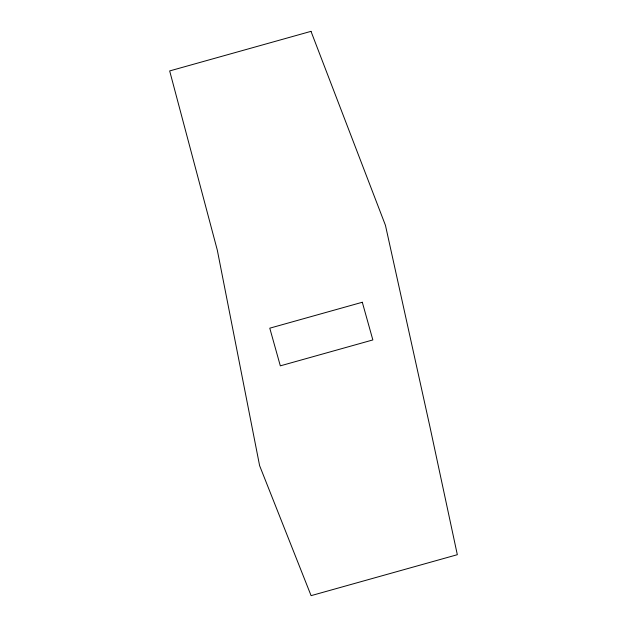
<?xml version="1.0" encoding="UTF-8"?>
<svg xmlns="http://www.w3.org/2000/svg" width="627" height="627" viewBox="0 0 627 627"><rect width="100%" height="100%" fill="white"/><g stroke="black" fill="none" stroke-linecap="round" stroke-linejoin="round"><path stroke-width="0.94" d="M311 31.35L169.674 70.929L217.326 250.212L259.609 465.657L311.094 595.65L457.326 554.699L429.91 426.658L385.456 225.344L311 31.35M362.304 302.261L269.775 328.18L280.324 365.847L372.853 339.936L362.304 302.261"/></g></svg>
